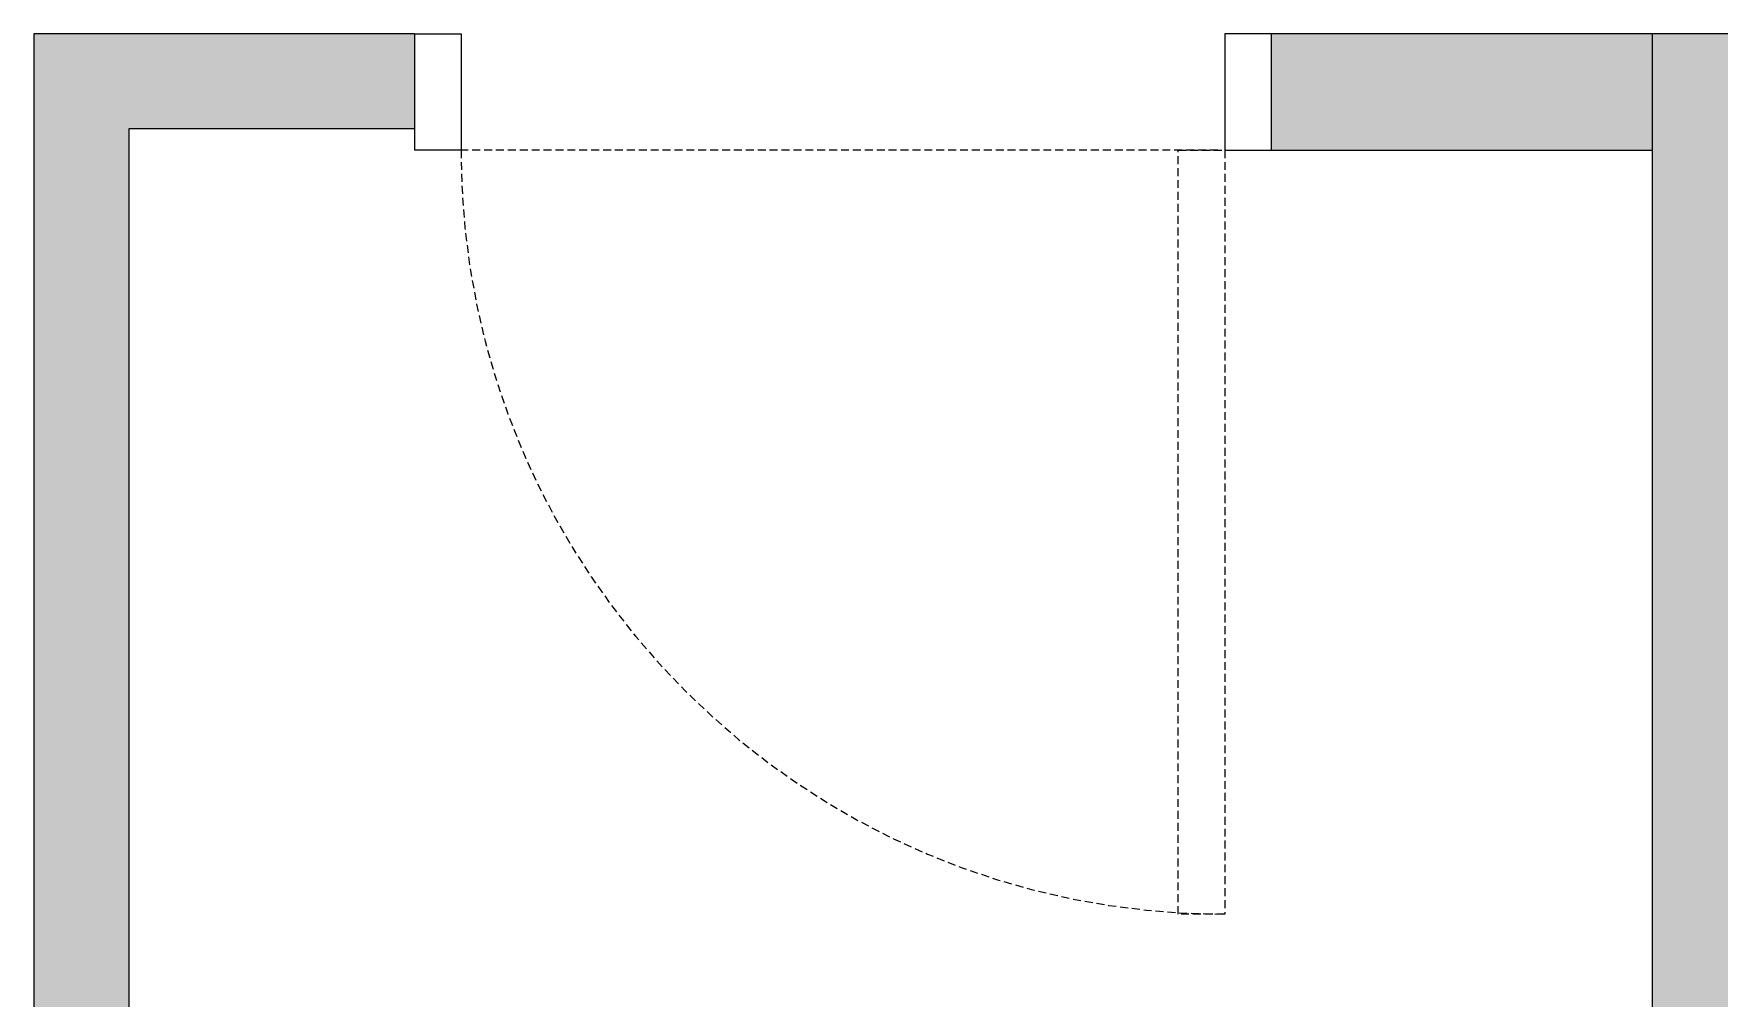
# Model space of a CAD drawing. Header units: inches. Extents: x 9636 to 21597, y -10243 to 557.
# Drawn here: x 13328.8 to 13381.9, y -2410.8 to -2380.4 of the extents above; entities that cross this region are included whole.
import ezdxf

# ---------------------------------------------------------------- set-up
doc = ezdxf.new("R2010")
doc.units = ezdxf.units.IN
doc.header["$MEASUREMENT"] = 0
doc.linetypes.add('DASHED2', pattern=[0.375, 0.25, -0.125])
doc.linetypes.add('HIDDEN', pattern=[0.375, 0.25, -0.125])
for name, color, linetype in [('A-Door-Frame', 1, 'Continuous'), ('A-Door-Swing', 8, 'HIDDEN'), ('IEL-HATCH-002', 7, 'Continuous')]:
    doc.layers.add(name, color=color, linetype=linetype)

# ---------------------------------------------------------------- blocks, each defined once
blk = doc.blocks.new('shht')
at = {"layer": 'IEL-HATCH-002', "true_color": 0x636466, "transparency": 33554687}
h = blk.add_hatch(color=251, dxfattribs=at)
h.dxf.hatch_style = 1
h.paths.add_polyline_path([(15159.498, -2257.014), (15156.498, -2257.014), (15156.498, -2302.014), (15159.498, -2302.014), (15159.498, -2299.668)])
h.paths.add_polyline_path([(15168.498, -2254.014), (15156.498, -2254.014), (15156.498, -2257.014), (15168.498, -2257.014)])
h.paths.add_polyline_path([(15258.498, -2254.014), (15246.843, -2254.014), (15246.843, -2257.014), (15258.498, -2257.014)])
h.paths.add_polyline_path([(15210.498, -2254.014), (15207.498, -2254.014), (15207.498, -2257.68), (15207.498, -2302.014), (15210.498, -2302.014)])
h = blk.add_hatch(color=251, dxfattribs=at)
h.dxf.hatch_style = 1
h.paths.add_polyline_path([(15207.498, -2254.014), (15195.498, -2254.014), (15195.498, -2257.68), (15207.498, -2257.68)])
at = {"color": 251, "true_color": 0x636466}
for p, q in [((15168.498, -2254.014), (15156.498, -2254.014)), ((15156.498, -2254.014), (15156.498, -2302.014)), ((15168.498, -2254.014), (15168.498, -2257.014)), ((15207.498, -2254.014), (15195.498, -2254.014)), ((15195.498, -2254.014), (15195.498, -2257.68)), ((15210.498, -2254.014), (15207.498, -2254.014)), ((15207.498, -2254.014), (15207.498, -2302.014)), ((15168.498, -2257.014), (15159.498, -2257.014)), ((15159.498, -2257.014), (15159.498, -2302.014)), ((15195.498, -2257.68), (15207.498, -2257.68))]:
    blk.add_line(p, q, dxfattribs=at)
at = {"layer": 'A-Door-Frame', "color": 251, "lineweight": 5, "true_color": 0x636466}
for p, q in [((15168.498, -2254.014), (15168.498, -2257.68)), ((15195.498, -2254.014), (15195.498, -2257.68))]:
    blk.add_line(p, q, dxfattribs=at)
for points in [[(15168.498, -2254.014), (15169.964, -2254.014), (15169.964, -2257.68), (15168.498, -2257.68)], [(15195.498, -2254.014), (15194.031, -2254.014), (15194.031, -2257.68), (15195.498, -2257.68)]]:
    blk.add_lwpolyline(points, dxfattribs=at)
at = {"layer": 'A-Door-Swing', "color": 251, "linetype": 'DASHED2', "lineweight": 5, "true_color": 0x636466}
blk.add_line((15193.816, -2257.68), (15169.749, -2257.68), dxfattribs=at)
blk.add_lwpolyline([(15194.031, -2257.68), (15194.031, -2281.747), (15192.564, -2281.747), (15192.564, -2257.68)], close=True, dxfattribs=at)
blk.add_arc((15194.031, -2257.68), 24.067, 180, 270, dxfattribs=at)

msp = doc.modelspace()

# ---------------------------------------------------------------- block references
msp.add_blockref('shht', (-1827.686, -126.376))

doc.saveas('drawing.dxf')
